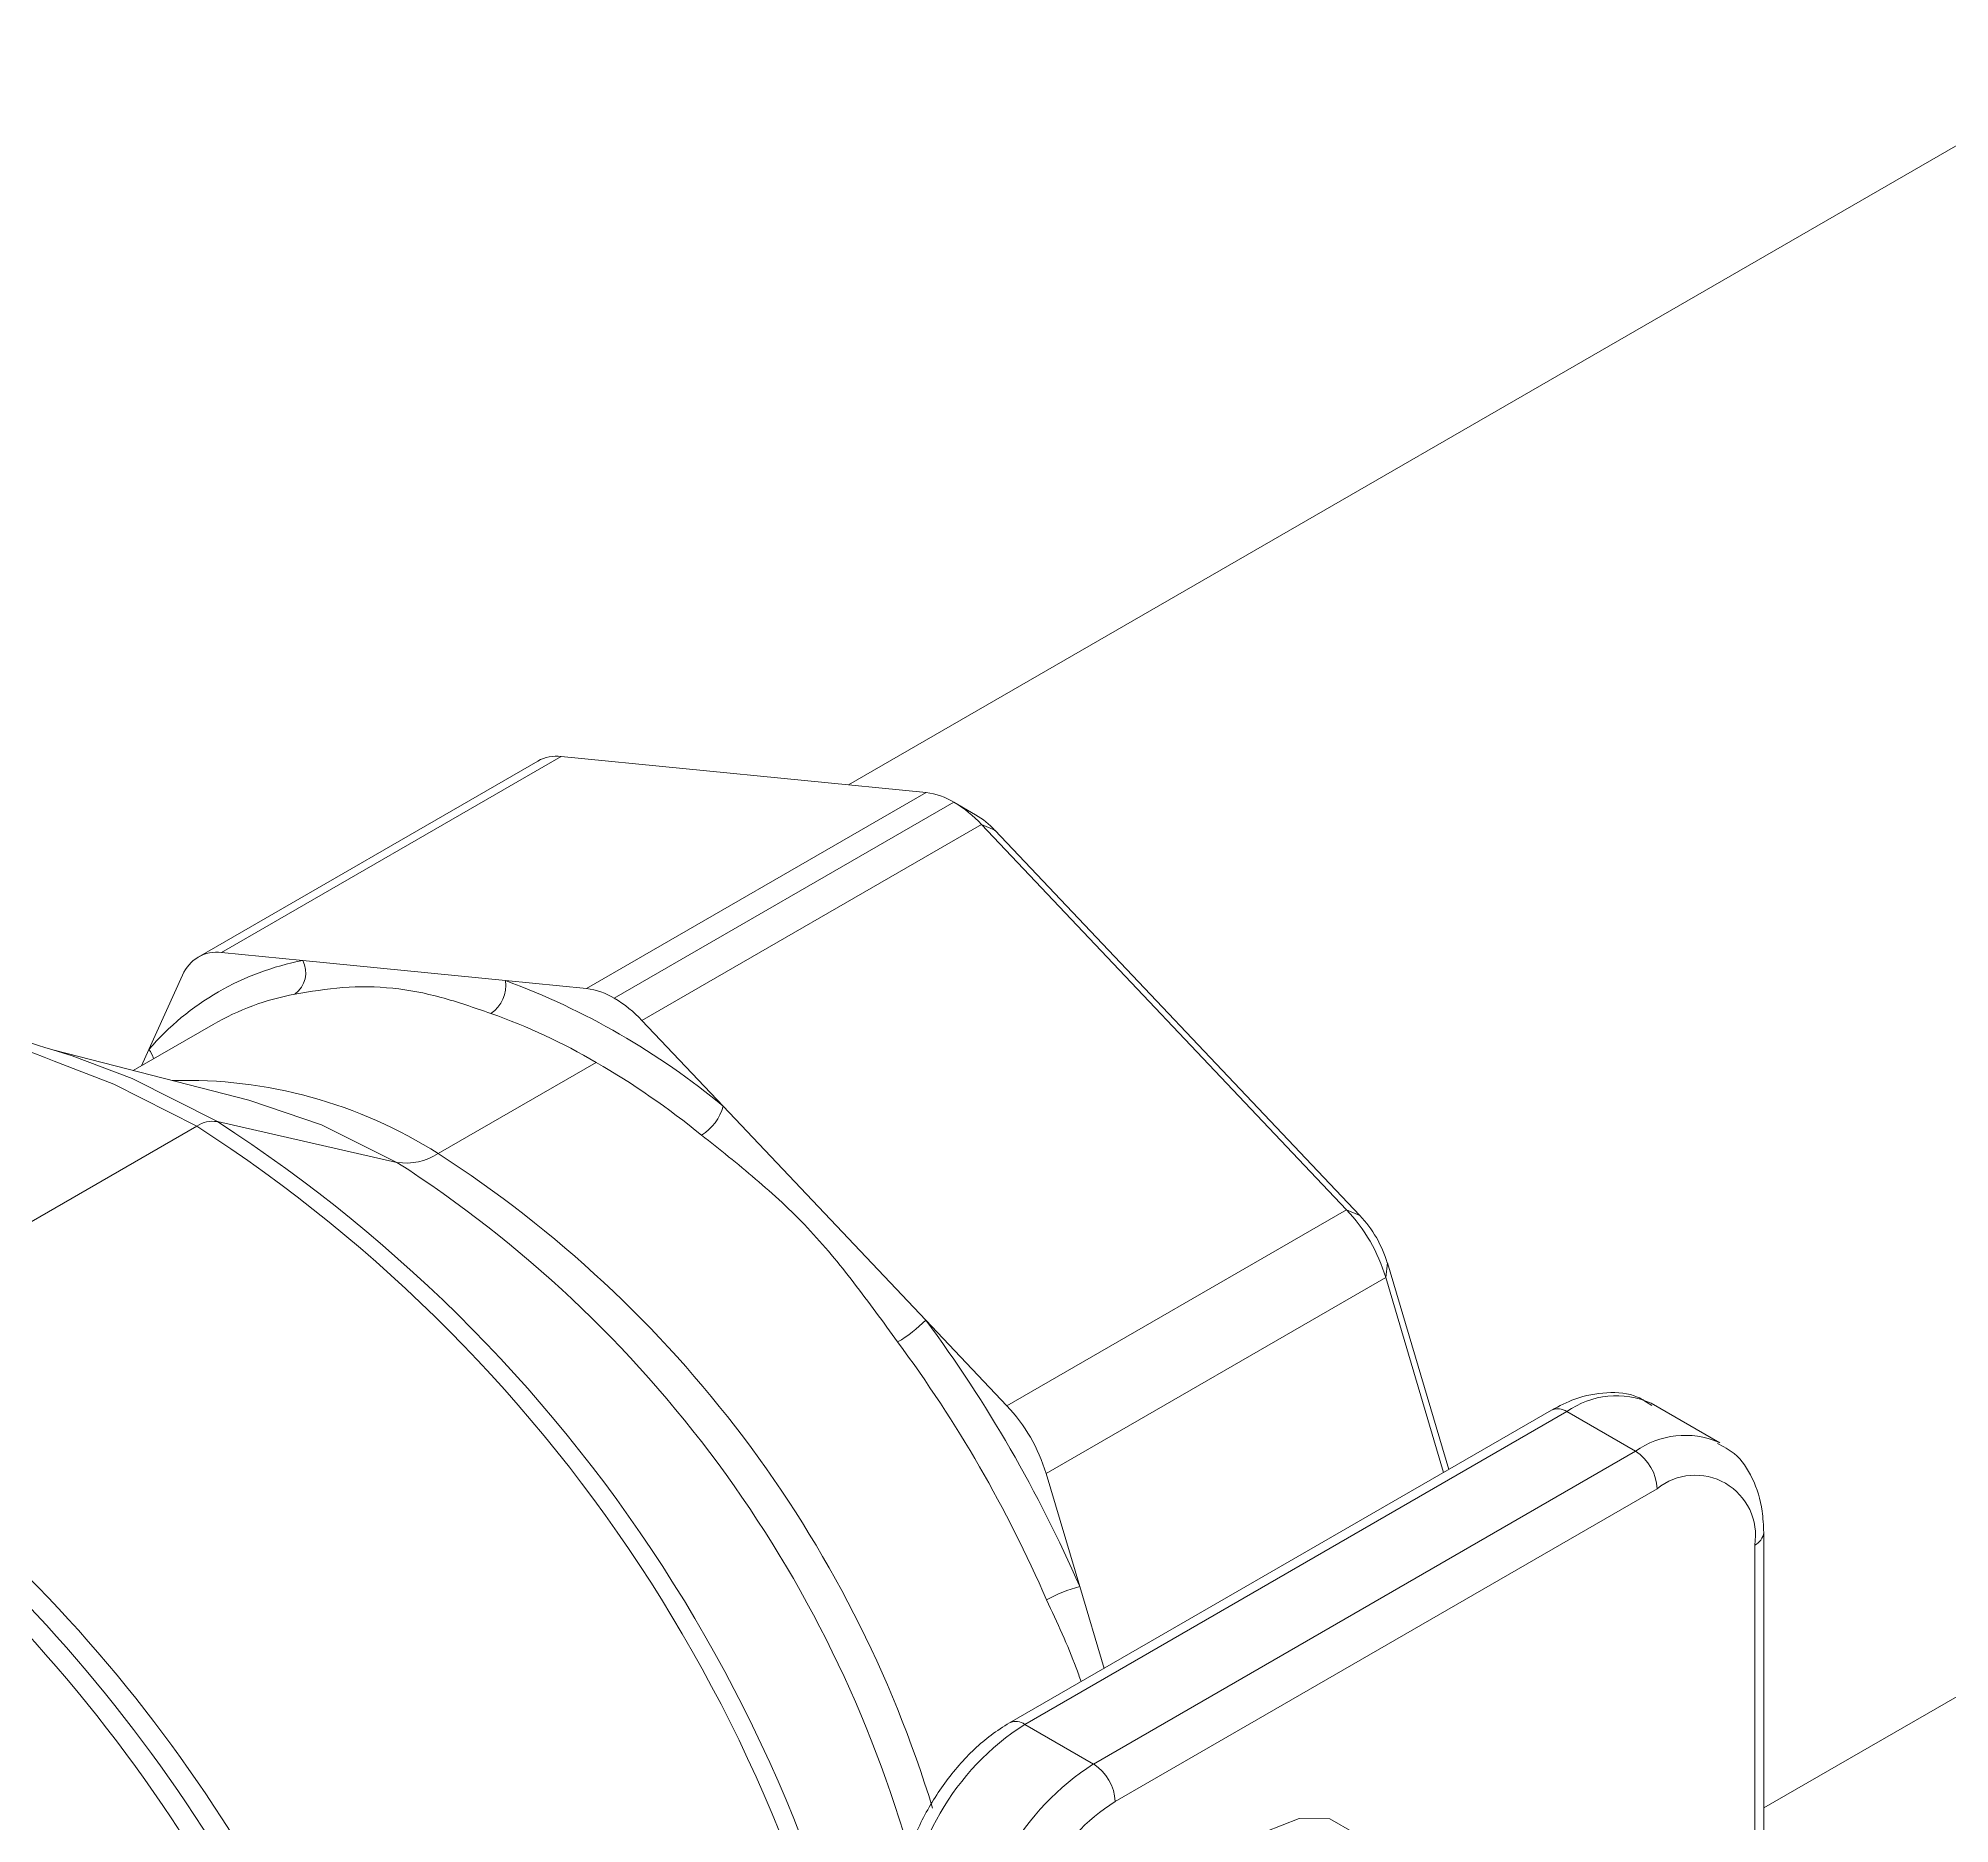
# Model space of a CAD drawing. Header units: centimetres. Extents: x -13594 to 4017, y -3206 to 1780.
# Drawn here: x -186.5 to -121.5, y -2866.8 to -2806.1 of the extents above; entities that cross this region are included whole.
import ezdxf
from ezdxf import colors
from ezdxf.entities.mleader import LeaderData, LeaderLine
from ezdxf.math import Vec2, Vec3

# ---------------------------------------------------------------- set-up
doc = ezdxf.new("R2010")
doc.units = ezdxf.units.CM
doc.layers.add('num of plumbing', color=250, linetype='Continuous')

msp = doc.modelspace()

# ---------------------------------------------------------------- linework, layer by layer
at = {"color": 7, "linetype": 'Continuous', "lineweight": 0}
for p, q in [((-114.961, -2806.138), (-158.924, -2831.518)), ((-168.688, -2830.552), (-180.228, -2837.214)), ((-156.285, -2831.779), (-168.688, -2830.552)), ((-169.484, -2830.707), (-181.024, -2837.369)), ((-167.825, -2838.441), (-156.285, -2831.779)), ((-166.885, -2838.768), (-155.345, -2832.106)), ((-154.608, -2832.532), (-155.345, -2832.106)), ((-154.405, -2832.864), (-165.945, -2839.526)), ((-142.002, -2845.957), (-154.405, -2832.864)), ((-154.405, -2832.864), (-153.951, -2833.062)), ((-153.951, -2833.062), (-141.548, -2846.155)), ((-177.468, -2837.487), (-180.228, -2837.214)), ((-170.584, -2838.168), (-177.468, -2837.487)), ((-181.556, -2837.981), (-182.699, -2840.508)), ((-167.825, -2838.441), (-170.584, -2838.168)), ((-180.519, -2839.658), (-183.229, -2841.223)), ((-163.186, -2842.439), (-165.945, -2839.526)), ((-185.968, -2840.528), (-185.309, -2840.73)), ((-179.307, -2842.231), (-185.92, -2840.531)), ((-182.699, -2840.508), (-182.95, -2841.062)), ((-172.867, -2844.046), (-167.499, -2840.948)), ((-174.27, -2844.348), (-180.373, -2842.964)), ((-156.302, -2849.706), (-163.186, -2842.439)), ((-127.829, -2866.292), (-91.619, -2845.388)), ((-153.542, -2852.619), (-142.002, -2845.957)), ((-142.002, -2845.957), (-141.548, -2846.155)), ((-140.674, -2848.258), (-140.617, -2847.766)), ((-140.617, -2847.766), (-138.532, -2854.784)), ((-140.674, -2848.258), (-152.214, -2854.92)), ((-138.705, -2854.884), (-140.674, -2848.258)), ((-153.542, -2852.619), (-156.302, -2849.706)), ((-129.321, -2853.882), (-131.654, -2852.536)), ((-135.039, -2852.768), (-153.454, -2863.398)), ((-134.518, -2852.819), (-152.934, -2863.45)), ((-134.518, -2852.819), (-132.186, -2854.166)), ((-150.601, -2864.797), (-132.186, -2854.166)), ((-151.071, -2858.767), (-152.214, -2854.92)), ((-131.449, -2855.442), (-149.864, -2866.072)), ((-127.829, -2874.912), (-127.829, -2856.931)), ((-128.135, -2875.326), (-128.135, -2857.356)), ((-150.245, -2861.546), (-151.071, -2858.767)), ((-150.601, -2864.797), (-152.934, -2863.45))]:
    msp.add_line(p, q, dxfattribs=at)
at = {"color": 7, "linetype": 'Continuous', "lineweight": 0, "flags": 128}
for points in [[(-181.075, -2843.114), (-183.887, -2841.688), (-185.919, -2840.905)], [(-185.309, -2840.73), (-183.269, -2841.502), (-180.373, -2842.964)], [(-174.27, -2844.348), (-176.837, -2843.068), (-179.307, -2842.231)], [(-148.514, -2873.586), (-148.331, -2872.144), (-147.799, -2870.632), (-146.97, -2869.197), (-145.927, -2867.98), (-144.77, -2867.101), (-143.612, -2866.644), (-142.569, -2866.656), (-141.74, -2867.134), (-141.208, -2868.033), (-141.025, -2869.263)]]:
    msp.add_lwpolyline(points, dxfattribs=at)
at = {"color": 7, "linetype": 'Continuous', "lineweight": 0}
msp.add_lwpolyline([(-195.478, -2851.429), (-181.075, -2843.114)], dxfattribs=at)
for centre, radius, start, end in [((-168.847, -2831.856), 1.314, 83.00667, 118.97701), ((-156.578, -2834.139), 2.378, 58.76097, 82.90504), ((-157.504, -2835.742), 4.229, 42.88967, 59.30435), ((-156.12, -2835.077), 2.96, 42.88996, 59.29729), ((-175.754, -2846.495), 9.169, 100.77319, 139.23756), ((-180.394, -2838.46), 1.257, 82.40303, 157.60772), ((-178.276, -2837.897), 0.906, 306.24431, 26.88655), ((-171.723, -2838.333), 1.151, 304.05954, 8.24), ((-179.326, -2861.855), 25.248, 50.26353, 69.74185), ((-168.118, -2840.801), 2.378, 58.76097, 82.90504), ((-176.05, -2847.444), 8.977, 100.85507, 119.85627), ((-169.044, -2842.404), 4.229, 42.88967, 59.30435), ((-178.106, -2859.121), 21.042, 59.72967, 70.49042), ((-191.153, -2853.403), 13.549, 67.27782, 116.46131), ((-183.454, -2841.076), 0.945, 15.33514, 36.9997), ((-181.672, -2865.298), 28.174, 50.943, 59.79877), ((-181.43, -2857.541), 15.982, 57.60217, 91.67193), ((-180.529, -2843.946), 0.995, 80.98131, 123.27052), ((-208.019, -2885.765), 50.953, 7.11135, 57.14085), ((-164.772, -2842.018), 1.641, 301.30911, 345.13342), ((-209.076, -2886.402), 51.555, 8.11766, 57.10251), ((-173.958, -2842.383), 1.989, 260.98131, 303.27052), ((-194.958, -2878.192), 40.668, 17.00147, 57.09771), ((-196.715, -2879.197), 41.452, 15.63312, 57.21642), ((-146.26, -2849.949), 5.836, 16.83961, 43.16039), ((-144.528, -2848.949), 4.085, 16.83961, 43.16039), ((-159.443, -2846.67), 4.369, 300.02748, 315.97708), ((-193.494, -2877.22), 46.263, 23.50746, 36.49254), ((-193.25, -2877.078), 44.771, 23.50746, 36.49254), ((-222.702, -2893.982), 50.516, 20.67348, 57.39007), ((-225.575, -2895.684), 52.421, 19.30339, 57.41536), ((-224.137, -2894.808), 51.447, 20.67348, 57.39007), ((-157.8, -2856.611), 5.836, 16.83961, 43.16039), ((-134.824, -2853.245), 0.524, 54.38242, 114.30712), ((-132.84, -2855.162), 2.882, 65.69288, 125.61758), ((-130.501, -2856.527), 2.901, 66.93851, 125.5082), ((-133.049, -2855.514), 1.601, 2.60548, 57.39452), ((-130.155, -2857.028), 2.047, 350.78596, 129.20329), ((-128.351, -2856.878), 0.524, 294.37597, 354.29015), ((-150.011, -2863.009), 4.372, 104.03058, 119.96727), ((-148.189, -2870.867), 8.805, 122.60548, 177.39452), ((-153.236, -2863.847), 0.499, 52.74621, 115.96037), ((-145.856, -2872.214), 8.805, 122.60548, 177.39452), ((-151.464, -2866.145), 1.601, 2.60548, 57.39452), ((-145.982, -2872.141), 7.204, 122.60548, 177.39452)]:
    msp.add_arc(centre, radius, start, end, dxfattribs=at)
for points, knots in [([(-171.079, -2839.287), (-171.648, -2839.09), (-172.785, -2838.697), (-174.394, -2838.377), (-176.137, -2838.363), (-177.205, -2838.539), (-177.741, -2838.627)], [0, 0, 0, 0, 0.249775, 0.4984, 0.748508, 1, 1, 1, 1]), ([(-185.968, -2840.528), (-186.754, -2840.278), (-187.864, -2839.997), (-189.775, -2839.784), (-192.327, -2839.762), (-194.698, -2840.233), (-196.312, -2840.75), (-197.053, -2841.219), (-197.139, -2841.273)], [0, 0, 0, 0, 0.041613, 0.277695, 0.51178, 0.742747, 0.970198, 1, 1, 1, 1]), ([(-157.257, -2850.452), (-157.749, -2849.774), (-158.73, -2848.42), (-160.28, -2846.532), (-162.082, -2844.878), (-163.306, -2843.907), (-163.919, -2843.42)], [0, 0, 0, 0, 0.249775, 0.4984, 0.748508, 1, 1, 1, 1]), ([(-131.634, -2852.617), (-131.789, -2852.509), (-132.233, -2852.201), (-133.166, -2852.133), (-134.158, -2852.314), (-134.775, -2852.632), (-135.039, -2852.768)], [0, 0, 0, 0, 0.162198, 0.46557, 0.770777, 1, 1, 1, 1]), ([(-127.829, -2856.931), (-127.839, -2856.683), (-127.866, -2856.023), (-128.163, -2855.09), (-128.694, -2854.267), (-129.202, -2854.005), (-129.402, -2853.902)], [0, 0, 0, 0, 0.190404, 0.508877, 0.806471, 1, 1, 1, 1]), ([(-151.023, -2861.995), (-151.078, -2861.84), (-151.407, -2860.911), (-151.837, -2859.989), (-152.195, -2859.221)], [0, 0, 0, 0, 0.166486, 1, 1, 1, 1]), ([(-153.454, -2863.398), (-153.666, -2863.532), (-154.27, -2863.914), (-155.194, -2864.8), (-156.126, -2866.072), (-156.824, -2867.498), (-157.224, -2868.86), (-157.27, -2869.684), (-157.29, -2870.042)], [0, 0, 0, 0, 0.1020151, 0.2904848, 0.4783669, 0.6662078, 0.8554048, 1, 1, 1, 1])]:
    msp.add_open_spline(points, degree=3, knots=knots, dxfattribs=at)

# ---------------------------------------------------------------- leaders
at = {"layer": 'num of plumbing', "color": 1, "lineweight": 18}
ml = msp.add_multileader_mtext('Standard', dxfattribs=at)
ml.set_content('')
ml.set_leader_properties()
ml.build(insert=Vec2(0, 0))
ml.multileader.update_dxf_attribs({"text_right_attachment_type": 6, "dogleg_length": 0.36, "arrow_head_size": 37.73})
ctx = ml.context
ctx.base_point, ctx.char_height, ctx.arrow_head_size, ctx.landing_gap_size, ctx.plane_origin = Vec3(329.891, -2826.434, 8.049), 0.226, 37.73, 0.113, Vec3(327.785, -3007.584, 8.049)
ctx.right_attachment = 6
notes = []
notes.append((ctx, [(1, (1, 1, 0), (63.267, -2826.434, 8.049), (1, 0), 266.624, [(0, [(-134.268, -2896.322, 8.049)], 0, [])])]))
ctx.mtext, ml.multileader.dxf.content_type = None, 0
for ctx, leaders in notes:
    for number, flags, end, landing, length, lines in leaders:
        leader = LeaderData()
        leader.index, (leader.has_last_leader_line, leader.has_dogleg_vector, leader.attachment_direction) = number, flags
        leader.last_leader_point, leader.dogleg_vector, leader.dogleg_length = Vec3(end), Vec3(landing), length
        for number, points, colour, breaks in lines:
            line = LeaderLine()
            line.index, line.vertices, line.color, line.breaks = number, Vec3.list(points), colors.encode_raw_color(colour), breaks
            leader.lines.append(line)
        ctx.leaders.append(leader)

doc.saveas('drawing.dxf')
